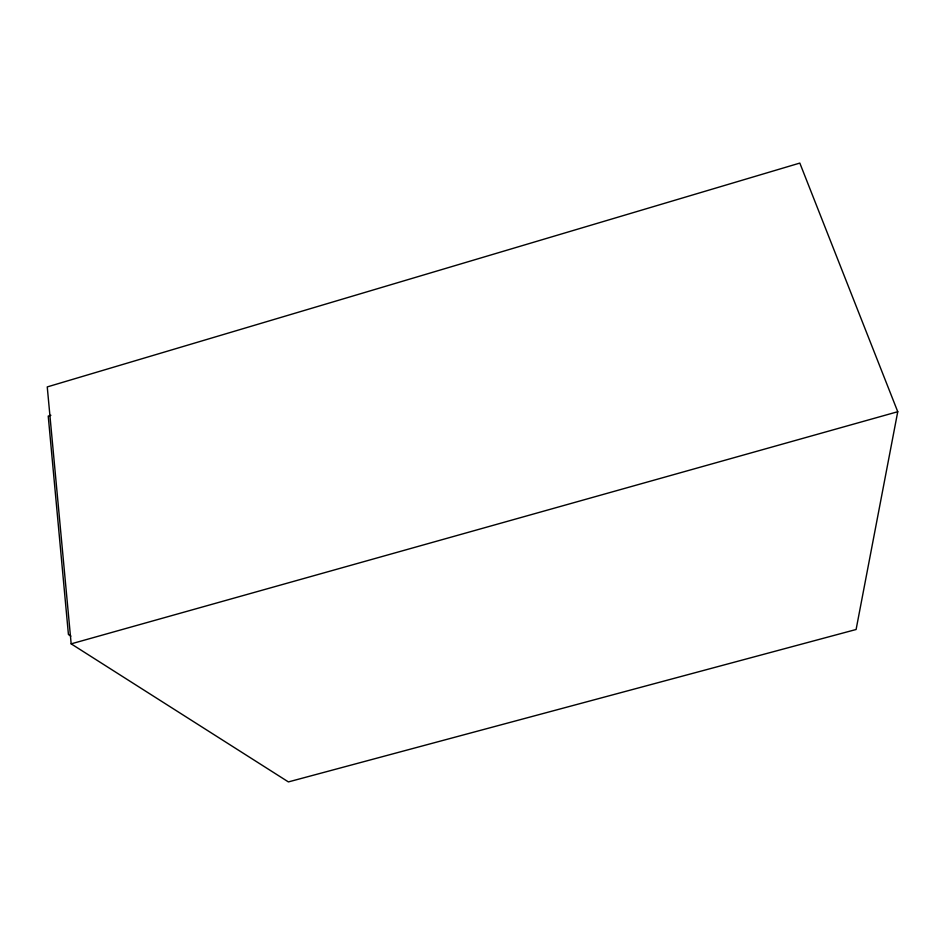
<?xml version="1.0" encoding="UTF-8"?>
<svg xmlns="http://www.w3.org/2000/svg" width="945" height="945" viewBox="0 0 945 945"><rect width="100%" height="100%" fill="white"/><g stroke="black" fill="none" stroke-linecap="round" stroke-linejoin="round"><path stroke-width="1.42" d="M897.75 411.713L856.099 629.5L288.402 781.917L71.17 643.852L47.25 386.918L799.824 163.083L897.75 411.713L71.17 643.852M50.888 415.292L48.23 416.083L68.43 634.52L70.887 636.103"/></g></svg>
